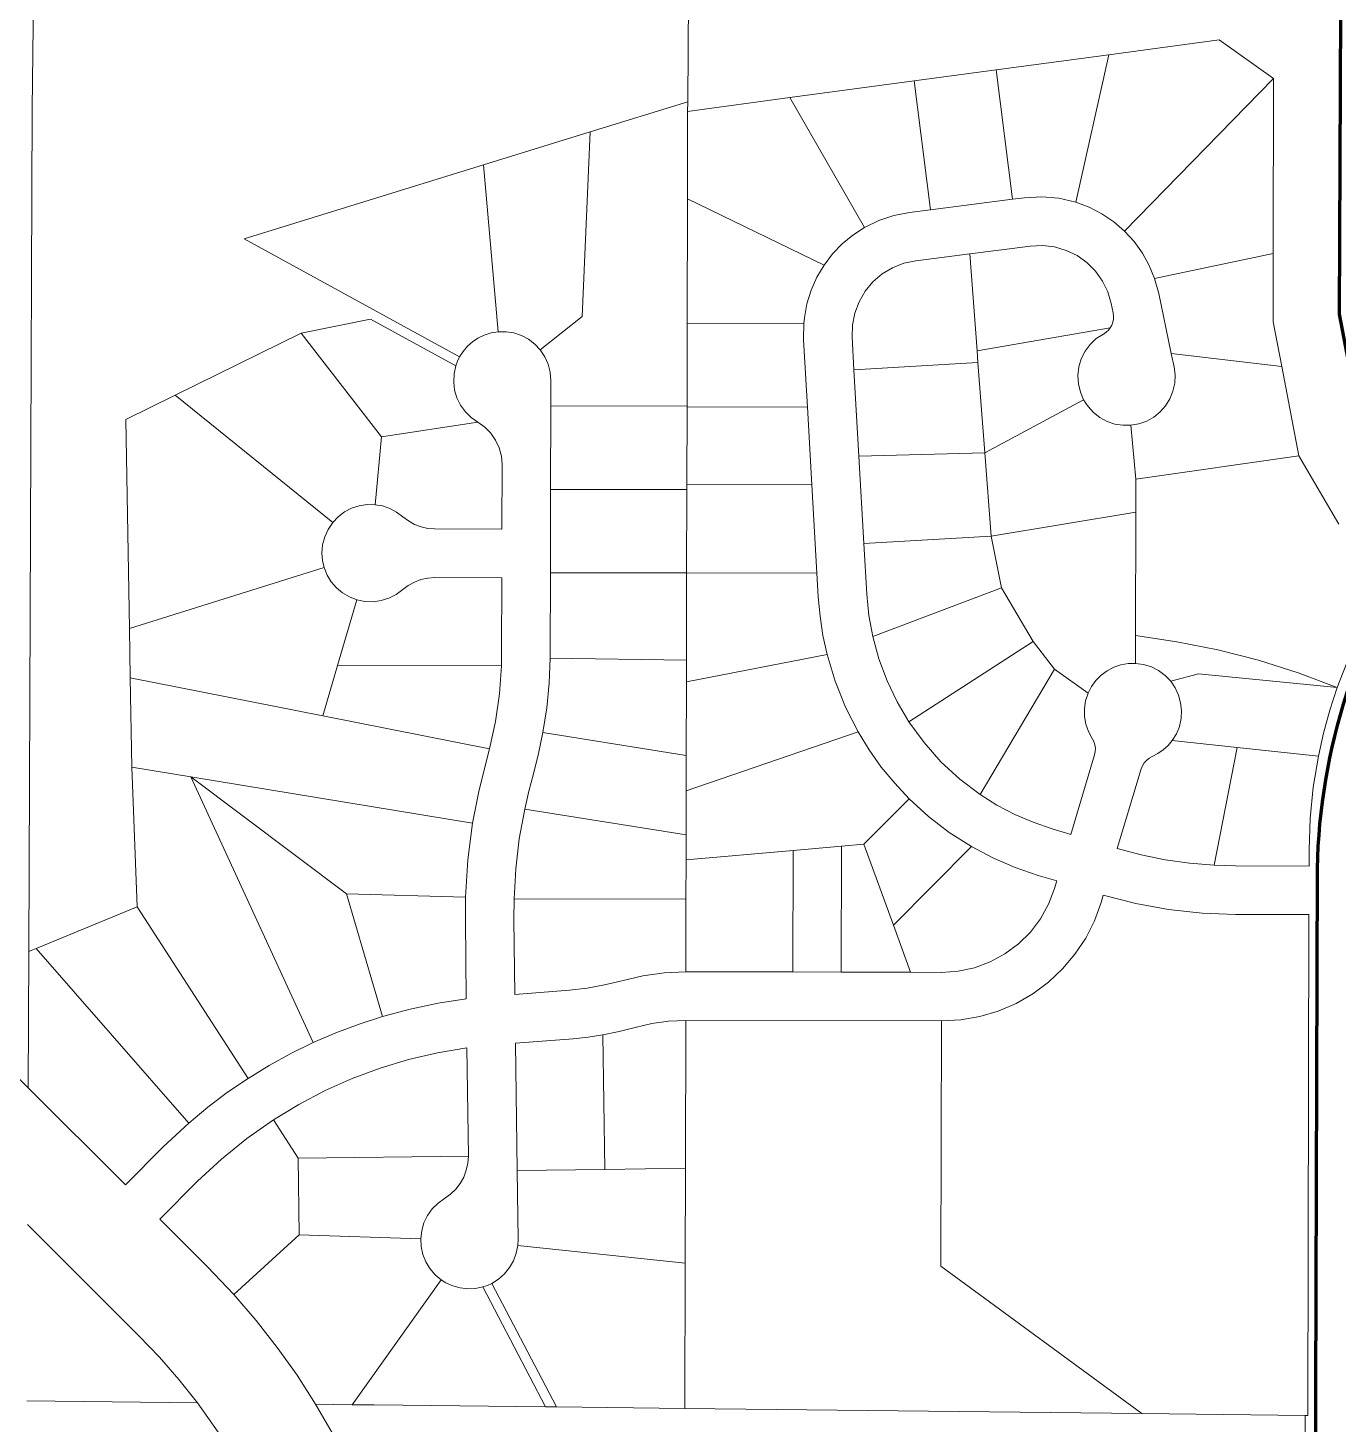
# Model space of a CAD drawing. Header units: feet. Extents: x 2741712 to 2750472, y 1004852 to 1013442.
# Drawn here: x 2743543 to 2744890, y 1008601 to 1010037 of the extents above; entities that cross this region are included whole.
import ezdxf

# ---------------------------------------------------------------- set-up
doc = ezdxf.new("R2010")
doc.units = ezdxf.units.FT
doc.header["$LTSCALE"] = 0.015
doc.header["$MEASUREMENT"] = 0
doc.layers.add('Carver County Parcels', color=7, linetype='Continuous')
doc.layers.add('Route_3_PSAs', color=1, linetype='Continuous', lineweight=100)

msp = doc.modelspace()

# ---------------------------------------------------------------- linework, layer by layer
at = {"layer": 'Carver County Parcels', "lineweight": 5, "ltscale": 100}
for p, q in [((2743549.7, 1010163.1), (2743547.2, 1009953.3)), ((2744221, 1009960.7), (2744222.2, 1010118.3)), ((2744653.9, 1010009), (2744767.3, 1010024.3)), ((2744823, 1009984.5), (2744767.3, 1010024.3)), ((2744538, 1009993.4), (2744653.9, 1010009)), ((2744653.9, 1010009), (2744619.9, 1009857.4)), ((2744453.8, 1009982.1), (2744538, 1009993.4)), ((2744555, 1009860.5), (2744538, 1009993.4)), ((2744453.8, 1009982.1), (2744325.9, 1009964.9)), ((2744453.8, 1009982.1), (2744470.7, 1009849.7)), ((2744670.1, 1009827.6), (2744823, 1009984.5)), ((2744822.8, 1009804.6), (2744823, 1009984.5)), ((2744823, 1009984.5), (2744823, 1009984.5)), ((2744325.9, 1009964.9), (2744220.9, 1009950.7)), ((2744402.6, 1009831.3), (2744325.9, 1009964.9)), ((2743543.6, 1009087.2), (2743547.2, 1009953.3)), ((2744221, 1009960.7), (2744120.7, 1009929.7)), ((2744220.7, 1009861), (2744220.9, 1009950.7)), ((2744221, 1009960.7), (2744220.9, 1009950.7)), ((2744220.9, 1009950.7), (2744220.9, 1009950.7)), ((2744120.7, 1009929.7), (2744011.2, 1009895.9)), ((2744120.7, 1009929.7), (2744112.4, 1009739.9)), ((2744011.2, 1009895.9), (2743765, 1009819.8)), ((2744011.2, 1009895.9), (2744026, 1009724.2)), ((2744220.4, 1009733), (2744220.7, 1009861)), ((2744361.3, 1009792.8), (2744220.7, 1009861)), ((2744555, 1009860.5), (2744567.1, 1009862)), ((2744567.1, 1009862), (2744584.9, 1009863)), ((2744584.9, 1009863), (2744602.6, 1009861.5)), ((2744602.6, 1009861.5), (2744619.9, 1009857.4)), ((2744433, 1009843.8), (2744449.1, 1009846.9)), ((2744449.1, 1009846.9), (2744470.7, 1009849.7)), ((2744470.7, 1009849.7), (2744555, 1009860.5)), ((2744470.7, 1009849.7), (2744470.7, 1009849.7)), ((2744555, 1009860.5), (2744555, 1009860.5)), ((2744619.9, 1009857.4), (2744619.9, 1009857.4)), ((2744619.9, 1009857.4), (2744633.7, 1009852.2)), ((2744633.7, 1009852.2), (2744646.8, 1009845.5)), ((2744402.6, 1009831.3), (2744417.4, 1009838.6)), ((2744417.4, 1009838.6), (2744433, 1009843.8)), ((2744646.8, 1009845.5), (2744659, 1009837.2)), ((2744659, 1009837.2), (2744670.1, 1009827.6)), ((2743765, 1009819.8), (2743986.5, 1009698.4)), ((2744379.8, 1009814.5), (2744390.7, 1009823.5)), ((2744390.7, 1009823.5), (2744402.6, 1009831.3)), ((2744402.6, 1009831.3), (2744402.6, 1009831.3)), ((2744670.1, 1009827.6), (2744679.9, 1009816.9)), ((2744361.3, 1009792.8), (2744369.9, 1009804.2)), ((2744369.9, 1009804.2), (2744379.8, 1009814.5)), ((2744510.9, 1009804.4), (2744455.4, 1009797.3)), ((2744573.4, 1009812.4), (2744510.9, 1009804.4)), ((2744518.5, 1009704.5), (2744510.9, 1009804.4)), ((2744585.8, 1009813), (2744573.4, 1009812.4)), ((2744598.2, 1009811.4), (2744585.8, 1009813)), ((2744610.1, 1009807.9), (2744598.2, 1009811.4)), ((2744621.2, 1009802.5), (2744610.1, 1009807.9)), ((2744679.9, 1009816.9), (2744688.4, 1009805.1)), ((2744688.4, 1009805.1), (2744695.4, 1009792.5)), ((2744701, 1009779.1), (2744822.8, 1009804.6)), ((2744822.8, 1009804.6), (2744822.7, 1009734.6)), ((2744822.8, 1009804.6), (2744822.8, 1009804.6)), ((2744353.8, 1009780.3), (2744361.3, 1009792.8)), ((2744361.3, 1009792.8), (2744361.3, 1009792.8)), ((2744431.6, 1009790.1), (2744420.9, 1009783.7)), ((2744443.2, 1009794.7), (2744431.6, 1009790.1)), ((2744455.4, 1009797.3), (2744443.2, 1009794.7)), ((2744631.4, 1009795.3), (2744621.2, 1009802.5)), ((2744640.1, 1009786.5), (2744631.4, 1009795.3)), ((2744695.4, 1009792.5), (2744701, 1009779.1)), ((2744347.9, 1009767), (2744353.8, 1009780.3)), ((2744411.4, 1009775.5), (2744403.4, 1009765.9)), ((2744420.9, 1009783.7), (2744411.4, 1009775.5)), ((2744647.4, 1009776.4), (2744640.1, 1009786.5)), ((2744652.8, 1009765.2), (2744647.4, 1009776.4)), ((2744701, 1009779.1), (2744705.3, 1009763.5)), ((2744343.6, 1009753), (2744347.9, 1009767)), ((2744403.4, 1009765.9), (2744397.2, 1009755.1)), ((2744656.3, 1009753.3), (2744652.8, 1009765.2)), ((2744705.3, 1009763.5), (2744718.1, 1009701.9)), ((2744340.9, 1009738.7), (2744343.6, 1009753)), ((2744397.2, 1009755.1), (2744392.8, 1009743.4)), ((2744658.4, 1009743.6), (2744656.3, 1009753.3)), ((2743823.5, 1009722.9), (2743894.9, 1009737.2)), ((2743982.6, 1009689.2), (2743894.9, 1009737.2)), ((2744112.4, 1009739.9), (2744069.4, 1009705.6)), ((2744220.4, 1009733), (2744220.3, 1009647.7)), ((2744340.3, 1009732.8), (2744220.4, 1009733)), ((2744340.1, 1009716.8), (2744340.3, 1009732.8)), ((2744340.3, 1009732.8), (2744340.9, 1009738.7)), ((2744340.3, 1009732.8), (2744340.3, 1009732.8)), ((2744392.8, 1009743.4), (2744390.4, 1009731.2)), ((2744656.9, 1009731.2), (2744658, 1009734.1)), ((2744658, 1009734.1), (2744658.7, 1009737.3)), ((2744658.8, 1009740.5), (2744658.4, 1009743.6)), ((2744658.7, 1009737.3), (2744658.8, 1009740.5)), ((2744831.6, 1009688.4), (2744822.7, 1009734.6)), ((2743694.2, 1009659.2), (2743823.5, 1009722.9)), ((2743823.5, 1009722.9), (2743906.1, 1009616.2)), ((2743999.6, 1009713.8), (2744005.2, 1009717.6)), ((2744005.2, 1009717.6), (2744011.8, 1009720.8)), ((2744011.8, 1009720.8), (2744018.8, 1009723.1)), ((2744018.8, 1009723.1), (2744026, 1009724.2)), ((2744026, 1009724.2), (2744034.2, 1009724.3)), ((2744026, 1009724.2), (2744026, 1009724.2)), ((2744034.2, 1009724.3), (2744042.3, 1009723)), ((2744042.3, 1009723), (2744050, 1009720.4)), ((2744050, 1009720.4), (2744057.3, 1009716.5)), ((2744390.4, 1009731.2), (2744390, 1009718.7)), ((2744390, 1009718.7), (2744391.9, 1009685.2)), ((2744518.5, 1009704.5), (2744655.4, 1009728.4)), ((2744641, 1009717.2), (2744648.3, 1009721.9)), ((2744648.3, 1009721.9), (2744651, 1009723.7)), ((2744651, 1009723.7), (2744653.4, 1009725.9)), ((2744653.4, 1009725.9), (2744655.4, 1009728.4)), ((2744655.4, 1009728.4), (2744656.9, 1009731.2)), ((2744655.4, 1009728.4), (2744655.4, 1009728.4)), ((2743986.5, 1009698.4), (2743990.1, 1009704.1)), ((2743990.1, 1009704.1), (2743994.5, 1009709.3)), ((2743994.5, 1009709.3), (2743999.6, 1009713.8)), ((2744057.3, 1009716.5), (2744063.8, 1009711.6)), ((2744063.8, 1009711.6), (2744069.4, 1009705.6)), ((2744069.4, 1009705.6), (2744074.1, 1009698.6)), ((2744069.4, 1009705.6), (2744069.4, 1009705.6)), ((2744340.1, 1009715.8), (2744340.1, 1009716.8)), ((2744344.1, 1009646.8), (2744340.1, 1009715.8)), ((2744519.4, 1009692.5), (2744518.5, 1009704.5)), ((2744518.5, 1009704.5), (2744518.5, 1009704.5)), ((2744625.6, 1009696.4), (2744629.5, 1009704.2)), ((2744629.5, 1009704.2), (2744634.7, 1009711.2)), ((2744634.7, 1009711.2), (2744641, 1009717.2)), ((2743980.8, 1009681), (2743982.6, 1009689.2)), ((2743982.6, 1009689.2), (2743984.3, 1009693.9)), ((2743982.6, 1009689.2), (2743982.6, 1009689.2)), ((2743984.3, 1009693.9), (2743986.5, 1009698.4)), ((2744074.1, 1009698.6), (2744077.5, 1009690.9)), ((2744077.5, 1009690.9), (2744079.6, 1009682.7)), ((2744519.4, 1009692.5), (2744391.9, 1009685.2)), ((2744519.4, 1009692.5), (2744526.4, 1009599.8)), ((2744623.1, 1009688.1), (2744625.6, 1009696.4)), ((2744718.1, 1009701.9), (2744831.6, 1009688.4)), ((2744718.1, 1009701.9), (2744721, 1009688.2)), ((2743980.4, 1009672.6), (2743980.8, 1009681)), ((2744079.6, 1009682.7), (2744080.3, 1009674.3)), ((2744080.3, 1009674.3), (2744080.3, 1009648)), ((2744391.9, 1009685.2), (2744397, 1009596.4)), ((2744622.1, 1009679.4), (2744623.1, 1009688.1)), ((2744622.6, 1009670.8), (2744622.1, 1009679.4)), ((2744721, 1009688.2), (2744722, 1009679.8)), ((2744722, 1009679.8), (2744721.6, 1009671.4)), ((2744831.6, 1009688.4), (2744831.6, 1009688.4)), ((2744831.6, 1009688.4), (2744849.3, 1009596.8)), ((2743981.4, 1009664.3), (2743980.4, 1009672.6)), ((2743983.8, 1009656.2), (2743981.4, 1009664.3)), ((2744624.6, 1009662.3), (2744622.6, 1009670.8)), ((2744628, 1009654.3), (2744624.6, 1009662.3)), ((2744719.8, 1009663.2), (2744716.7, 1009655.4)), ((2744721.6, 1009671.4), (2744719.8, 1009663.2)), ((2743643.5, 1009634.2), (2743694.2, 1009659.2)), ((2743856.1, 1009528.2), (2743694.2, 1009659.2)), ((2743987.5, 1009648.7), (2743983.8, 1009656.2)), ((2743992.4, 1009641.9), (2743987.5, 1009648.7)), ((2744080.3, 1009648), (2744080.1, 1009562.2)), ((2744080.3, 1009648), (2744220.3, 1009647.7)), ((2744220.3, 1009647), (2744220.1, 1009567.2)), ((2744220.3, 1009647), (2744220.3, 1009647.7)), ((2744220.3, 1009647.7), (2744220.3, 1009647.7)), ((2744344.1, 1009646.8), (2744220.3, 1009647)), ((2744348.6, 1009566.9), (2744344.1, 1009646.8)), ((2744344.1, 1009646.8), (2744344.1, 1009646.8)), ((2744628, 1009654.3), (2744526.4, 1009599.8)), ((2744628, 1009654.3), (2744628, 1009654.3)), ((2744632.5, 1009647.3), (2744628, 1009654.3)), ((2744638.2, 1009641.2), (2744632.5, 1009647.3)), ((2744712.2, 1009648.2), (2744706.7, 1009641.9)), ((2744716.7, 1009655.4), (2744712.2, 1009648.2)), ((2743643.5, 1009634.2), (2743647.1, 1009419.2)), ((2744005.2, 1009631.2), (2743906.1, 1009616.2)), ((2743998.4, 1009636), (2743992.4, 1009641.9)), ((2744005.2, 1009631.2), (2743998.4, 1009636)), ((2744012.4, 1009626.2), (2744005.2, 1009631.2)), ((2744644.8, 1009636.1), (2744638.2, 1009641.2)), ((2744652.1, 1009632.1), (2744644.8, 1009636.1)), ((2744660, 1009629.4), (2744652.1, 1009632.1)), ((2744692.8, 1009632.5), (2744684.9, 1009629.6)), ((2744700.1, 1009636.6), (2744692.8, 1009632.5)), ((2744706.7, 1009641.9), (2744700.1, 1009636.6)), ((2744018.5, 1009620), (2744012.4, 1009626.2)), ((2744023.5, 1009612.8), (2744018.5, 1009620)), ((2744668.2, 1009628.1), (2744660, 1009629.4)), ((2744676.6, 1009628.2), (2744668.2, 1009628.1)), ((2744684.9, 1009629.6), (2744676.6, 1009628.2)), ((2744676.6, 1009628.2), (2744681.6, 1009572.7)), ((2744676.6, 1009628.2), (2744676.6, 1009628.2)), ((2743906.1, 1009616.2), (2743899.6, 1009546.5)), ((2743906.1, 1009616.2), (2743906.1, 1009616.2)), ((2744027.2, 1009604.9), (2744023.5, 1009612.8)), ((2744029.4, 1009596.5), (2744027.2, 1009604.9)), ((2744030.2, 1009587.8), (2744029.4, 1009596.5)), ((2744526.4, 1009599.8), (2744397, 1009596.4)), ((2744397, 1009596.4), (2744402.2, 1009506.5)), ((2744526.4, 1009599.8), (2744526.4, 1009599.8)), ((2744532.9, 1009514), (2744526.4, 1009599.8)), ((2744849.3, 1009596.8), (2744681.6, 1009572.7)), ((2744890.4, 1009526.4), (2744849.3, 1009596.8)), ((2744030, 1009521.4), (2744030.2, 1009587.8)), ((2744080.1, 1009562.2), (2744079.9, 1009476.5)), ((2744220.1, 1009562), (2744080.1, 1009562.2)), ((2744220.1, 1009562), (2744219.9, 1009476.3)), ((2744220.1, 1009562), (2744220.1, 1009567.2)), ((2744220.1, 1009567.2), (2744348.6, 1009566.9)), ((2744220.1, 1009562), (2744220.1, 1009562)), ((2744353.8, 1009476.1), (2744348.6, 1009566.9)), ((2744348.6, 1009566.9), (2744348.6, 1009566.9)), ((2744681.6, 1009538.7), (2744681.6, 1009572.7)), ((2743875.5, 1009542.8), (2743883.3, 1009545.3)), ((2743883.3, 1009545.3), (2743891.4, 1009546.6)), ((2743891.4, 1009546.6), (2743899.6, 1009546.5)), ((2743899.6, 1009546.5), (2743907.4, 1009545.2)), ((2743899.6, 1009546.5), (2743899.6, 1009546.5)), ((2743907.4, 1009545.2), (2743914.8, 1009542.6)), ((2743856.1, 1009528.2), (2743861.7, 1009534.1)), ((2743861.7, 1009534.1), (2743868.3, 1009539)), ((2743868.3, 1009539), (2743875.5, 1009542.8)), ((2743914.8, 1009542.6), (2743921.8, 1009538.9)), ((2743921.8, 1009538.9), (2743928.1, 1009534.1)), ((2743928.1, 1009534.1), (2743933.9, 1009529.8)), ((2744532.9, 1009514), (2744681.6, 1009538.7)), ((2744681.4, 1009411.9), (2744681.6, 1009538.7)), ((2743847.8, 1009513.4), (2743851.3, 1009521.1)), ((2743851.3, 1009521.1), (2743856.1, 1009528.2)), ((2743856.1, 1009528.2), (2743856.1, 1009528.2)), ((2743933.9, 1009529.8), (2743940.2, 1009526.3)), ((2743940.2, 1009526.3), (2743946.9, 1009523.7)), ((2743946.9, 1009523.7), (2743954, 1009522.1)), ((2743954, 1009522.1), (2743961.2, 1009521.6)), ((2743961.2, 1009521.6), (2744030, 1009521.4)), ((2743845, 1009496.7), (2743845.7, 1009505.2)), ((2743845.7, 1009505.2), (2743847.8, 1009513.4)), ((2744532.9, 1009514), (2744402.2, 1009506.5)), ((2744402.2, 1009506.5), (2744405.1, 1009454.6)), ((2744532.9, 1009514), (2744532.9, 1009514)), ((2744532.9, 1009514), (2744543.6, 1009461.1)), ((2743845.6, 1009489.2), (2743845, 1009496.7)), ((2743847.3, 1009481.8), (2743845.6, 1009489.2)), ((2743847.3, 1009481.8), (2743647.1, 1009419.2)), ((2743850.3, 1009474.2), (2743847.3, 1009481.8)), ((2743854.6, 1009467.2), (2743850.3, 1009474.2)), ((2744079.9, 1009476.5), (2744079.7, 1009394.3)), ((2744219.9, 1009476.3), (2744079.9, 1009476.5)), ((2744219.7, 1009386.8), (2744219.9, 1009476.3)), ((2744219.9, 1009476.3), (2744219.9, 1009476.3)), ((2744353.8, 1009476.1), (2744219.9, 1009476.3)), ((2744355.2, 1009451.8), (2744353.8, 1009476.1)), ((2744353.8, 1009476.1), (2744353.8, 1009476.1)), ((2743859.9, 1009461), (2743854.6, 1009467.2)), ((2743866.2, 1009455.8), (2743859.9, 1009461)), ((2743928, 1009459.2), (2743921.2, 1009454.2)), ((2743933.7, 1009463.5), (2743928, 1009459.2)), ((2743940, 1009467), (2743933.7, 1009463.5)), ((2743946.8, 1009469.5), (2743940, 1009467)), ((2743953.9, 1009471.1), (2743946.8, 1009469.5)), ((2743961.1, 1009471.6), (2743953.9, 1009471.1)), ((2744029.9, 1009471.4), (2743961.1, 1009471.6)), ((2744029.7, 1009394.4), (2744029.9, 1009471.4)), ((2744411.2, 1009411.1), (2744543.6, 1009461.1)), ((2744543.6, 1009461.1), (2744543.6, 1009461.1)), ((2744576, 1009405.9), (2744543.6, 1009461.1)), ((2743880.9, 1009448.7), (2743861.1, 1009381.1)), ((2743873.3, 1009451.7), (2743866.2, 1009455.8)), ((2743880.9, 1009448.7), (2743873.3, 1009451.7)), ((2743880.9, 1009448.7), (2743880.9, 1009448.7)), ((2743889.1, 1009447.1), (2743880.9, 1009448.7)), ((2743897.5, 1009446.8), (2743889.1, 1009447.1)), ((2743905.8, 1009447.9), (2743897.5, 1009446.8)), ((2743913.8, 1009450.4), (2743905.8, 1009447.9)), ((2743921.2, 1009454.2), (2743913.8, 1009450.4)), ((2744357, 1009431.9), (2744355.2, 1009451.8)), ((2744405.1, 1009454.6), (2744407.3, 1009432.7)), ((2744360, 1009412.1), (2744357, 1009431.9)), ((2744407.3, 1009432.7), (2744411.2, 1009411.1)), ((2743648, 1009368.6), (2743647.1, 1009419.2)), ((2744364.3, 1009392.6), (2744360, 1009412.1)), ((2744411.2, 1009411.1), (2744417.5, 1009388)), ((2744448.4, 1009323.2), (2744576, 1009405.9)), ((2744576, 1009405.9), (2744576, 1009405.9)), ((2744598.2, 1009377.6), (2744576, 1009405.9)), ((2744681.4, 1009411.9), (2744723.9, 1009405.7)), ((2744681.4, 1009383.4), (2744681.4, 1009411.9)), ((2744681.4, 1009411.9), (2744681.4, 1009411.9)), ((2744766, 1009397.3), (2744723.9, 1009405.7)), ((2744029.5, 1009380.8), (2744029.7, 1009394.4)), ((2744079.7, 1009388.8), (2744078.6, 1009363.2)), ((2744079.7, 1009394.3), (2744079.7, 1009388.8)), ((2744219.7, 1009386.8), (2744079.7, 1009388.8)), ((2744364.3, 1009392.6), (2744219.7, 1009364.4)), ((2744372.5, 1009365.1), (2744364.3, 1009392.6)), ((2744417.5, 1009388), (2744425.9, 1009365.5)), ((2744766, 1009397.3), (2744807.6, 1009386.7)), ((2744888.7, 1009358.7), (2744901.8, 1009391.9)), ((2743861.1, 1009381.1), (2743846, 1009329.4)), ((2743861.1, 1009381.1), (2744029.5, 1009380.8)), ((2744027.5, 1009352.1), (2744029.5, 1009380.8)), ((2744029.5, 1009380.8), (2744029.5, 1009380.8)), ((2744219.7, 1009364.4), (2744219.7, 1009386.8)), ((2744219.7, 1009386.8), (2744219.7, 1009386.8)), ((2744521.5, 1009248.7), (2744598.2, 1009377.6)), ((2744598.2, 1009377.6), (2744632.5, 1009352.7)), ((2744598.2, 1009377.6), (2744598.2, 1009377.6)), ((2744645.9, 1009371.2), (2744652.1, 1009375.8)), ((2744652.1, 1009375.8), (2744658.9, 1009379.4)), ((2744658.9, 1009379.4), (2744666.1, 1009381.9)), ((2744666.1, 1009381.9), (2744673.7, 1009383.2)), ((2744673.7, 1009383.2), (2744681.4, 1009383.4)), ((2744681.4, 1009383.4), (2744689.6, 1009382.2)), ((2744689.6, 1009382.2), (2744697.6, 1009379.7)), ((2744697.6, 1009379.7), (2744705, 1009375.9)), ((2744705, 1009375.9), (2744711.7, 1009371)), ((2744807.6, 1009386.7), (2744848.5, 1009373.8)), ((2744888.7, 1009358.7), (2744848.5, 1009373.8)), ((2743648, 1009368.6), (2743846, 1009329.4)), ((2743649.5, 1009276.6), (2743648, 1009368.6)), ((2744078.6, 1009363.2), (2744076.1, 1009337.6)), ((2744219.7, 1009364.4), (2744219.5, 1009288.6)), ((2744383.1, 1009338.5), (2744372.5, 1009365.1)), ((2744425.9, 1009365.5), (2744436.2, 1009343.8)), ((2744632.5, 1009352.7), (2744636, 1009359.5)), ((2744636, 1009359.5), (2744640.5, 1009365.8)), ((2744640.5, 1009365.8), (2744645.9, 1009371.2)), ((2744711.7, 1009371), (2744717.5, 1009365)), ((2744717.5, 1009365), (2744746, 1009372.6)), ((2744717.5, 1009365), (2744722.1, 1009358.2)), ((2744746, 1009372.6), (2744888.7, 1009358.7)), ((2744881, 1009335.4), (2744888.7, 1009358.7)), ((2744888.7, 1009358.7), (2744888.7, 1009358.7)), ((2744023.4, 1009323.6), (2744027.5, 1009352.1)), ((2744628.8, 1009336.9), (2744630, 1009345)), ((2744630, 1009345), (2744632.5, 1009352.7)), ((2744632.5, 1009352.7), (2744632.5, 1009352.7)), ((2744722.1, 1009358.2), (2744725.5, 1009350.8)), ((2744725.5, 1009350.8), (2744727.7, 1009342.9)), ((2744076.1, 1009337.6), (2744072.2, 1009312.2)), ((2744396.1, 1009313), (2744383.1, 1009338.5)), ((2744436.2, 1009343.8), (2744448.4, 1009323.2)), ((2744628.9, 1009328.8), (2744628.8, 1009336.9)), ((2744727.7, 1009342.9), (2744728.6, 1009334.8)), ((2744728.6, 1009334.8), (2744728.2, 1009326.6)), ((2744874.6, 1009311.8), (2744881, 1009335.4)), ((2743846, 1009329.4), (2744017.4, 1009295.5)), ((2743846, 1009329.4), (2743846, 1009329.4)), ((2744017.4, 1009295.5), (2744023.4, 1009323.6)), ((2744448.4, 1009323.2), (2744463.9, 1009302)), ((2744630.3, 1009320.8), (2744628.9, 1009328.8)), ((2744632.9, 1009313.2), (2744630.3, 1009320.8)), ((2744726.4, 1009318.6), (2744723.3, 1009311.1)), ((2744728.2, 1009326.6), (2744726.4, 1009318.6)), ((2744072.2, 1009312.2), (2744067.7, 1009290.9)), ((2744072.2, 1009312.2), (2744219.5, 1009288.6)), ((2744396.1, 1009313), (2744219.4, 1009252.4)), ((2744396.1, 1009313), (2744396.1, 1009313)), ((2744407.5, 1009294.5), (2744396.1, 1009313)), ((2744463.9, 1009302), (2744481.3, 1009282.3)), ((2744636.8, 1009306), (2744632.9, 1009313.2)), ((2744638.5, 1009303), (2744636.8, 1009306)), ((2744639.6, 1009299.6), (2744638.5, 1009303)), ((2744719.1, 1009304.1), (2744714.8, 1009298.9)), ((2744723.3, 1009311.1), (2744719.1, 1009304.1)), ((2744785.8, 1009296.9), (2744719.1, 1009304.1)), ((2744869.3, 1009287.9), (2744874.6, 1009311.8)), ((2744014.2, 1009283.5), (2744017.4, 1009295.5)), ((2744067.7, 1009290.9), (2744062.3, 1009269.9)), ((2744219.4, 1009252.4), (2744219.5, 1009288.6)), ((2744219.5, 1009288.6), (2744219.5, 1009288.6)), ((2744420, 1009276.8), (2744407.5, 1009294.5)), ((2744614.7, 1009207.5), (2744639.3, 1009289.3)), ((2744639.3, 1009289.3), (2744640, 1009292.7)), ((2744640.1, 1009296.2), (2744639.6, 1009299.6)), ((2744640, 1009292.7), (2744640.1, 1009296.2)), ((2744698.4, 1009287.5), (2744695.3, 1009285.9)), ((2744704.4, 1009290.6), (2744698.4, 1009287.5)), ((2744709.9, 1009294.4), (2744704.4, 1009290.6)), ((2744714.8, 1009298.9), (2744709.9, 1009294.4)), ((2744762.2, 1009175.8), (2744785.8, 1009296.9)), ((2744785.8, 1009296.9), (2744785.8, 1009296.9)), ((2744869.3, 1009287.9), (2744785.8, 1009296.9)), ((2744864, 1009256), (2744869.3, 1009287.9)), ((2744869.3, 1009287.9), (2744869.3, 1009287.9)), ((2743649.5, 1009276.6), (2743710.3, 1009266.7)), ((2743649.5, 1009276.6), (2743655, 1009133)), ((2744006.1, 1009251.6), (2744014.2, 1009283.5)), ((2744433.8, 1009260.1), (2744420, 1009276.8)), ((2744481.3, 1009282.3), (2744500.6, 1009264.5)), ((2744687.1, 1009274.9), (2744662.6, 1009193.2)), ((2744688.4, 1009278.2), (2744687.1, 1009274.9)), ((2744690.3, 1009281.1), (2744688.4, 1009278.2)), ((2744692.6, 1009283.7), (2744690.3, 1009281.1)), ((2744695.3, 1009285.9), (2744692.6, 1009283.7)), ((2743835.9, 1008993.6), (2743710.3, 1009266.7)), ((2743710.3, 1009266.7), (2743710.3, 1009266.7)), ((2743870.1, 1009146.5), (2743710.3, 1009266.7)), ((2743999.8, 1009219.3), (2743710.3, 1009266.7)), ((2744062.3, 1009269.9), (2744057.5, 1009251.9)), ((2744448.6, 1009244.3), (2744433.8, 1009260.1)), ((2744500.6, 1009264.5), (2744521.5, 1009248.7)), ((2743999.8, 1009219.3), (2744006.1, 1009251.6)), ((2744057.5, 1009251.9), (2744053.4, 1009233.7)), ((2744219.3, 1009207.2), (2744219.4, 1009252.4)), ((2744448.6, 1009244.3), (2744402.1, 1009197.4)), ((2744468.6, 1009226.1), (2744448.6, 1009244.3)), ((2744448.6, 1009244.3), (2744448.6, 1009244.3)), ((2744521.5, 1009248.7), (2744538.9, 1009237.7)), ((2744860.9, 1009223.9), (2744864, 1009256)), ((2744053.4, 1009233.7), (2744047.9, 1009203.1)), ((2744053.4, 1009233.7), (2744219.3, 1009207.2)), ((2744538.9, 1009237.7), (2744557.1, 1009228.1)), ((2743994.9, 1009181.3), (2743999.8, 1009219.3)), ((2743999.8, 1009219.3), (2743999.8, 1009219.3)), ((2744489.9, 1009209.7), (2744468.6, 1009226.1)), ((2744557.1, 1009228.1), (2744576.1, 1009220)), ((2744576.1, 1009220), (2744595.5, 1009213.3)), ((2744859.8, 1009191.7), (2744860.9, 1009223.9)), ((2744047.9, 1009203.1), (2744044.3, 1009172.3)), ((2744219.3, 1009181.4), (2744219.3, 1009207.2)), ((2744219.3, 1009207.2), (2744219.3, 1009207.2)), ((2744512.6, 1009195.2), (2744489.9, 1009209.7)), ((2744595.5, 1009213.3), (2744614.7, 1009207.5)), ((2744219.3, 1009181.4), (2744329.3, 1009191)), ((2744329.3, 1009191), (2744329, 1009066.2)), ((2744379.1, 1009195.4), (2744329.3, 1009191)), ((2744379.1, 1009195.4), (2744378.8, 1009066)), ((2744402.1, 1009197.4), (2744379.1, 1009195.4)), ((2744432.4, 1009114.4), (2744402.1, 1009197.4)), ((2744512.6, 1009195.2), (2744432.4, 1009114.4)), ((2744534.7, 1009183.5), (2744512.6, 1009195.2)), ((2744512.6, 1009195.2), (2744512.6, 1009195.2)), ((2744662.6, 1009193.2), (2744687, 1009186.6)), ((2744687, 1009186.6), (2744711.8, 1009181.5)), ((2744859.7, 1009175.1), (2744859.8, 1009191.7)), ((2743992.6, 1009143), (2743994.9, 1009181.3)), ((2744044.3, 1009172.3), (2744042.5, 1009141.3)), ((2744219.2, 1009140.9), (2744219.3, 1009181.4)), ((2744557.6, 1009173.5), (2744534.7, 1009183.5)), ((2744581.2, 1009165.4), (2744557.6, 1009173.5)), ((2744711.8, 1009181.5), (2744736.9, 1009177.9)), ((2744736.9, 1009177.9), (2744762.2, 1009175.8)), ((2744762.2, 1009175.8), (2744784.1, 1009175.2)), ((2744784.1, 1009175.2), (2744859.7, 1009175.1)), ((2744600.3, 1009159.7), (2744581.2, 1009165.4)), ((2744598, 1009152), (2744600.3, 1009159.7)), ((2743907.4, 1009020.5), (2743870.1, 1009146.5)), ((2743870.1, 1009146.5), (2743870.1, 1009146.5)), ((2743870.1, 1009146.5), (2743992.6, 1009143)), ((2744591.9, 1009135.9), (2744598, 1009152)), ((2744648.2, 1009145.3), (2744645.9, 1009137.6)), ((2744681.5, 1009136.6), (2744648.2, 1009145.3)), ((2743655, 1009133), (2743551.3, 1009090.4)), ((2743655, 1009133), (2743769, 1008956.8)), ((2743992.4, 1009119.4), (2743992.6, 1009143)), ((2743992.6, 1009143), (2743992.6, 1009143)), ((2744042.5, 1009141.3), (2744042.4, 1009120.1)), ((2744042.5, 1009141.3), (2744219.2, 1009140.9)), ((2744219, 1009066.4), (2744219.2, 1009140.9)), ((2744219.2, 1009140.9), (2744219.2, 1009140.9)), ((2744583.6, 1009120.9), (2744591.9, 1009135.9)), ((2744645.9, 1009137.6), (2744639.1, 1009118.9)), ((2744715.4, 1009130.3), (2744681.5, 1009136.6)), ((2744749.7, 1009126.5), (2744715.4, 1009130.3)), ((2743993.4, 1009038.5), (2743992.4, 1009119.4)), ((2744042.4, 1009120.1), (2744043.3, 1009043)), ((2744573.2, 1009107.1), (2744583.6, 1009120.9)), ((2744639.1, 1009118.9), (2744630.1, 1009101.1)), ((2744784.1, 1009125.2), (2744749.7, 1009126.5)), ((2744859.6, 1009125.1), (2744784.1, 1009125.2)), ((2744858.6, 1008610.4), (2744859.6, 1009125.1)), ((2744432.4, 1009114.4), (2744432.4, 1009114.4)), ((2744432.4, 1009114.4), (2744450, 1009065.9)), ((2744561, 1009095), (2744573.2, 1009107.1)), ((2744630.1, 1009101.1), (2744619.1, 1009084.5)), ((2743543.6, 1009087.2), (2743543, 1008947.2)), ((2743546.1, 1009088.2), (2743543.6, 1009087.2)), ((2743546.1, 1009088.2), (2743551.3, 1009090.4)), ((2743708, 1008910.8), (2743551.3, 1009090.4)), ((2744547.1, 1009084.8), (2744561, 1009095)), ((2744515.9, 1009070.6), (2744532, 1009076.6)), ((2744532, 1009076.6), (2744547.1, 1009084.8)), ((2744619.1, 1009084.5), (2744606.3, 1009069.3)), ((2744135.5, 1009052.8), (2744153.3, 1009057.2)), ((2744153.3, 1009057.2), (2744174.9, 1009062.3)), ((2744174.9, 1009062.3), (2744196.9, 1009065.4)), ((2744196.9, 1009065.4), (2744219, 1009066.4)), ((2744219, 1009066.4), (2744329, 1009066.2)), ((2744329, 1009066.2), (2744378.8, 1009066)), ((2744329, 1009066.2), (2744329, 1009066.2)), ((2744378.8, 1009066), (2744450, 1009065.9)), ((2744378.8, 1009066), (2744378.8, 1009066)), ((2744450, 1009065.9), (2744481.9, 1009065.8)), ((2744450, 1009065.9), (2744450, 1009065.9)), ((2744481.9, 1009065.8), (2744499, 1009067)), ((2744499, 1009067), (2744515.9, 1009070.6)), ((2744606.3, 1009069.3), (2744591.8, 1009055.7)), ((2743447.3, 1009042.8), (2743543, 1008947.2)), ((2744043.3, 1009043), (2744099.4, 1009047.5)), ((2744099.4, 1009047.5), (2744117.6, 1009049.5)), ((2744117.6, 1009049.5), (2744135.5, 1009052.8)), ((2744575.9, 1009043.8), (2744558.6, 1009033.9)), ((2744591.8, 1009055.7), (2744575.9, 1009043.8)), ((2743935.7, 1009028.1), (2743964.4, 1009034.1)), ((2743964.4, 1009034.1), (2743993.4, 1009038.5)), ((2744558.6, 1009033.9), (2744540.3, 1009026)), ((2743883.2, 1009012.7), (2743907.4, 1009020.5)), ((2743907.4, 1009020.5), (2743935.7, 1009028.1)), ((2744201.4, 1009015.6), (2744184.1, 1009013.2)), ((2744218.9, 1009016.4), (2744201.4, 1009015.6)), ((2744218.9, 1009016.4), (2744218.6, 1008864.4)), ((2744218.9, 1009016.4), (2744218.9, 1009016.4)), ((2744481.8, 1009015.8), (2744218.9, 1009016.4)), ((2744481.8, 1009015.8), (2744481.3, 1008763.9)), ((2744501.6, 1009017), (2744481.8, 1009015.8)), ((2744481.8, 1009015.8), (2744481.8, 1009015.8)), ((2744521.3, 1009020.4), (2744501.6, 1009017)), ((2744540.3, 1009026), (2744521.3, 1009020.4)), ((2743835.9, 1008993.6), (2743859.3, 1009003.7)), ((2743859.3, 1009003.7), (2743883.2, 1009012.7)), ((2744133.9, 1009001.5), (2744118.7, 1008999.2)), ((2744150.5, 1009004.9), (2744133.9, 1009001.5)), ((2744135.7, 1008863.3), (2744133.9, 1009001.5)), ((2744167, 1009009.2), (2744150.5, 1009004.9)), ((2744184.1, 1009013.2), (2744167, 1009009.2)), ((2743813, 1008982.4), (2743835.9, 1008993.6)), ((2743994.1, 1008988.2), (2743963.9, 1008983.1)), ((2743995.5, 1008877), (2743994.1, 1008988.2)), ((2744103.4, 1008997.6), (2744044, 1008992.9)), ((2744044, 1008992.9), (2744045.7, 1008862.2)), ((2744118.7, 1008999.2), (2744103.4, 1008997.6)), ((2743790.7, 1008970.2), (2743813, 1008982.4)), ((2743934.1, 1008976.1), (2743904.9, 1008967.3)), ((2743963.9, 1008983.1), (2743934.1, 1008976.1)), ((2743747.9, 1008942.5), (2743769, 1008956.8)), ((2743769, 1008956.8), (2743790.7, 1008970.2)), ((2743769, 1008956.8), (2743769, 1008956.8)), ((2743876.2, 1008956.6), (2743848.3, 1008944.2)), ((2743904.9, 1008967.3), (2743876.2, 1008956.6)), ((2743543, 1008947.2), (2743642.9, 1008847.5)), ((2743727.6, 1008927.1), (2743747.9, 1008942.5)), ((2743848.3, 1008944.2), (2743821.2, 1008930)), ((2743821.2, 1008930), (2743795.1, 1008914.1)), ((2743708, 1008910.8), (2743727.6, 1008927.1)), ((2743795.1, 1008914.1), (2743767.7, 1008894.9)), ((2743820.7, 1008874.8), (2743795.1, 1008914.1)), ((2743681.9, 1008886.5), (2743708, 1008910.8)), ((2743708, 1008910.8), (2743708, 1008910.8)), ((2743642.9, 1008847.5), (2743681.9, 1008886.5)), ((2743767.7, 1008894.9), (2743741.7, 1008873.9)), ((2743741.7, 1008873.9), (2743717.2, 1008851.1)), ((2743995.5, 1008877), (2743820.7, 1008874.8)), ((2743821.7, 1008796.1), (2743820.7, 1008874.8)), ((2743820.7, 1008874.8), (2743820.7, 1008874.8)), ((2743995, 1008869.6), (2743995.5, 1008877)), ((2743995.5, 1008877), (2743995.5, 1008877)), ((2743990.8, 1008855.3), (2743993.4, 1008862.3)), ((2743993.4, 1008862.3), (2743995, 1008869.6)), ((2744045.7, 1008862.2), (2744135.7, 1008863.3)), ((2744045.7, 1008862.2), (2744046.6, 1008791.1)), ((2744135.7, 1008863.3), (2744218.6, 1008864.4)), ((2744135.7, 1008863.3), (2744135.7, 1008863.3)), ((2744218.6, 1008864.4), (2744218.4, 1008766.7)), ((2743717.2, 1008851.1), (2743678.2, 1008812.2)), ((2743977.2, 1008837.7), (2743982.6, 1008842.8)), ((2743982.6, 1008842.8), (2743987.2, 1008848.7)), ((2743987.2, 1008848.7), (2743990.8, 1008855.3)), ((2743958.4, 1008822.6), (2743964.3, 1008828.6)), ((2743964.3, 1008828.6), (2743971, 1008833.4)), ((2743971, 1008833.4), (2743977.2, 1008837.7)), ((2743949.9, 1008808.3), (2743953.5, 1008815.8)), ((2743953.5, 1008815.8), (2743958.4, 1008822.6)), ((2743656.8, 1008692.3), (2743542.4, 1008806.5)), ((2743678.2, 1008812.2), (2743727.5, 1008763)), ((2743946.6, 1008792), (2743947.6, 1008800.3)), ((2743947.6, 1008800.3), (2743949.9, 1008808.3)), ((2743821.7, 1008796.1), (2743754.3, 1008734.8)), ((2743946.6, 1008792), (2743821.7, 1008796.1)), ((2743947, 1008783.9), (2743946.6, 1008792)), ((2743946.6, 1008792), (2743946.6, 1008792)), ((2744046.3, 1008785.1), (2744044.8, 1008777.1)), ((2744046.6, 1008791.1), (2744046.3, 1008785.1)), ((2744218.4, 1008766.7), (2744046.3, 1008785.1)), ((2743948.8, 1008775.9), (2743947, 1008783.9)), ((2743951.8, 1008768.3), (2743948.8, 1008775.9)), ((2744044.8, 1008777.1), (2744041.9, 1008769.4)), ((2743727.5, 1008763), (2743754.3, 1008734.8)), ((2743956, 1008761.3), (2743951.8, 1008768.3)), ((2743961.3, 1008755), (2743956, 1008761.3)), ((2744032.8, 1008755.9), (2744026.6, 1008750.5)), ((2744037.9, 1008762.3), (2744032.8, 1008755.9)), ((2744041.9, 1008769.4), (2744037.9, 1008762.3)), ((2744218.1, 1008617.6), (2744218.4, 1008766.7)), ((2744218.4, 1008766.7), (2744218.4, 1008766.7)), ((2744481.3, 1008763.9), (2744687.9, 1008612.3)), ((2743875.9, 1008621.4), (2743967.5, 1008749.7)), ((2743967.5, 1008749.7), (2743961.3, 1008755)), ((2743972.3, 1008746.7), (2743967.5, 1008749.7)), ((2743979.4, 1008743.5), (2743972.3, 1008746.7)), ((2743987, 1008741.4), (2743979.4, 1008743.5)), ((2744010.4, 1008742.4), (2744002.7, 1008740.8)), ((2744015.1, 1008744), (2744010.4, 1008742.4)), ((2744010.4, 1008742.4), (2744010.4, 1008742.4)), ((2744010.4, 1008742.4), (2744074.7, 1008619.2)), ((2744019.7, 1008746.1), (2744015.1, 1008744)), ((2744026.6, 1008750.5), (2744019.7, 1008746.1)), ((2744019.7, 1008746.1), (2744086, 1008619.1)), ((2743754.3, 1008734.8), (2743777.3, 1008708.1)), ((2743994.8, 1008740.5), (2743987, 1008741.4)), ((2744002.7, 1008740.8), (2743994.8, 1008740.5)), ((2743777.3, 1008708.1), (2743799, 1008680.3)), ((2743677.9, 1008670.2), (2743656.8, 1008692.3)), ((2743697.9, 1008647.2), (2743677.9, 1008670.2)), ((2743799, 1008680.3), (2743819.4, 1008651.6)), ((2743716.9, 1008623.2), (2743697.9, 1008647.2)), ((2743819.4, 1008651.6), (2743838.5, 1008621.9)), ((2743716.9, 1008623.2), (2743541.7, 1008625.2)), ((2743738.4, 1008593), (2743716.9, 1008623.2)), ((2743716.9, 1008623.2), (2743716.9, 1008623.2)), ((2743838.5, 1008621.9), (2743875.9, 1008621.4)), ((2743838.5, 1008621.9), (2743855.5, 1008592.3)), ((2743875.9, 1008621.4), (2743898.7, 1008621.2)), ((2743898.7, 1008621.2), (2744074.7, 1008619.2)), ((2744086, 1008619.1), (2744074.7, 1008619.2)), ((2744086, 1008619.1), (2744218.1, 1008617.6)), ((2744086, 1008619.1), (2744086, 1008619.1)), ((2744218.1, 1008617.6), (2744086, 1008619.1)), ((2744218.1, 1008617.6), (2744687.9, 1008612.3)), ((2744687.9, 1008612.3), (2744218.1, 1008617.6)), ((2744687.9, 1008612.3), (2744855.6, 1008610.4)), ((2744854.2, 1007950.4), (2744855.6, 1008610.4)), ((2744855.6, 1008610.4), (2744858.6, 1008610.4)), ((2744855.6, 1008610.4), (2744855.6, 1008610.4))]:
    msp.add_line(p, q, dxfattribs=at)
at = {"layer": 'Route_3_PSAs', "ltscale": 50, "flags": 128}
msp.add_lwpolyline([(2746264.8, 1007779), (2746216.6, 1007627.7), (2746129.8, 1007650.6), (2746097.9, 1007529.7), (2745908, 1007579.8), (2745906, 1007472.4), (2745567.9, 1007472.7), (2745564.4, 1007543.6), (2744863.2, 1007554.4), (2744868.3, 1009172.4, -0.146371), (2744979.2, 1009516.1), (2744914.2, 1009620.7), (2744890.9, 1009742.5), (2744892.9, 1010210.6), (2744884.1, 1010210.5), (2744886.4, 1010555.5), (2745366, 1010605.4), (2745499.9, 1010604.4), (2745589.7, 1010814.4), (2745663.7, 1010881.6), (2745988.6, 1011044), (2748140, 1009044.9, 0.141006)], format="xyb", dxfattribs=at)

doc.saveas('drawing.dxf')
